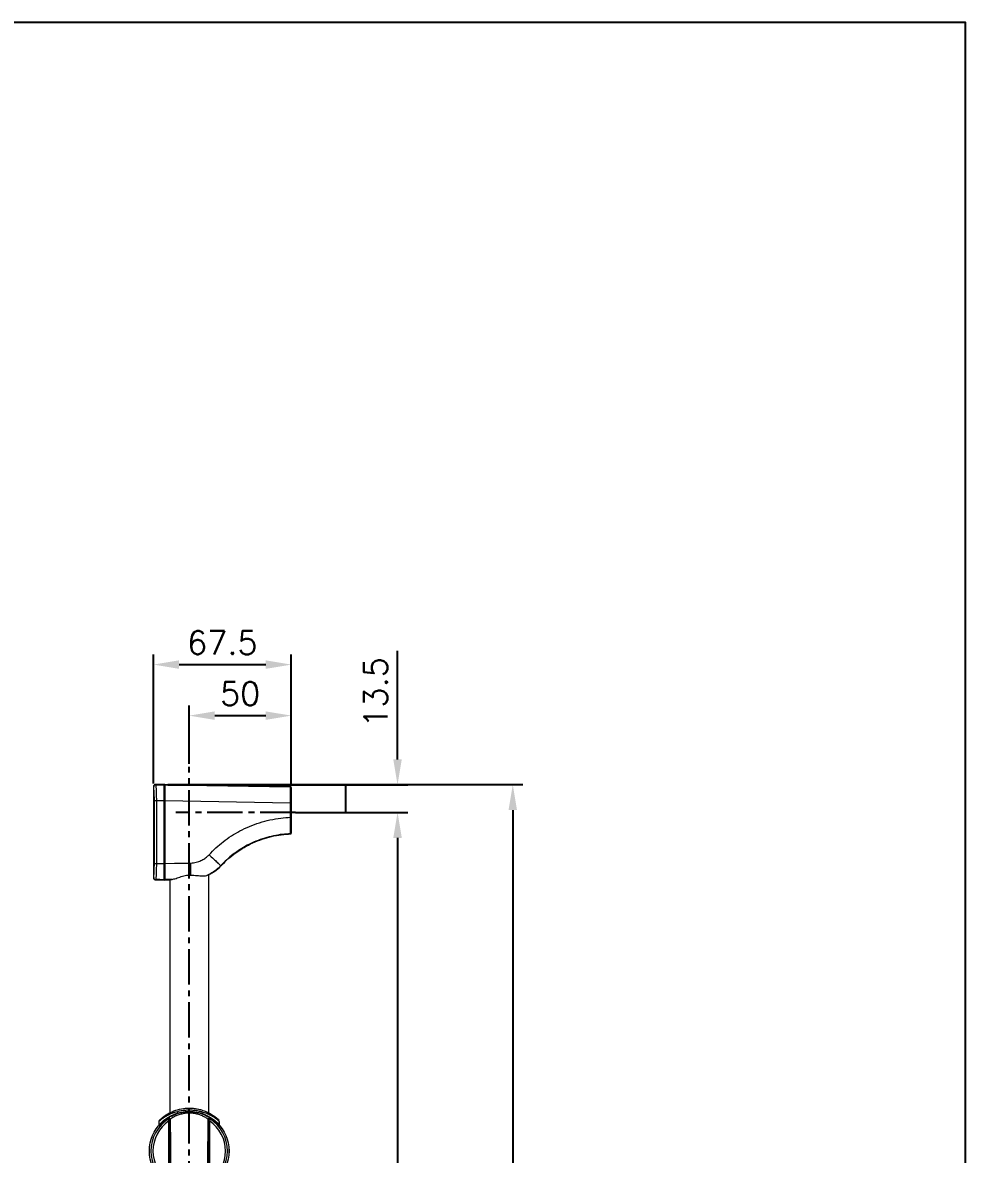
# Model space of a CAD drawing. Extents: x 300 to 1224, y -645 to 662.
# Drawn here: x 762 to 1224, y 107 to 662 of the extents above; entities that cross this region are included whole.
import ezdxf

# ---------------------------------------------------------------- set-up
doc = ezdxf.new("R2010")
doc.units = 0
doc.header["$LTSCALE"] = 23.1
doc.header["$MEASUREMENT"] = 0
doc.linetypes.add('CENTER2', pattern=[1.125, 0.75, -0.125, 0.125, -0.125])
doc.layers.get('0').update_dxf_attribs({"linetype": 'CONTINUOUS'})
doc.layers.get('Defpoints').update_dxf_attribs({"linetype": 'CONTINUOUS'})
doc.styles.get("Standard").update_dxf_attribs({"font": 'txt.shx', "bigfont": 'whgtxt.shx'})
doc.dimstyles.get("Standard").update_dxf_attribs({"dimtxt": 2.5, "dimasz": 0.18, "dimexe": 0.18, "dimexo": 0.0625, "dimgap": 0.09, "dimtad": 0, "dimtih": 1, "dimtoh": 1, "dimdec": 4, "dimzin": 0, "dimdsep": 46, "dimtxsty": 'Standard', "dimcen": 0.09, "dimadec": 0, "dimazin": 0, "dimtp": 0.001, "dimtm": 0.001, "dimtfac": 1, "dimtdec": 4, "dimtofl": 0, "dimtmove": 0, "dimatfit": 0, "dimfxl": 0, "dimtolj": 1, "dimtzin": 0, "dimarcsym": 0})

# ---------------------------------------------------------------- blocks, each defined once
blk = doc.blocks.new('*D3')
at = {"color": 2, "lineweight": -2, "transparency": 16777216}
for p, q in [((833.04, 288.63), (1007.11, 288.63)), ((1002.11, 276.13), (1002.11, -405.57)), ((833.04, -418.07), (1007.11, -418.07))]:
    blk.add_line(p, q, dxfattribs=at)
at = {"color": 2, "transparency": 16777216}
for points in [[(1000.03, 276.13), (1004.19, 276.13), (1002.11, 288.63)], [(1000.03, -405.57), (1004.19, -405.57), (1002.11, -418.07)]]:
    blk.add_solid(points, dxfattribs=at)
at = {"layer": 'Defpoints', "color": 0, "transparency": 16777216}
for p in [(831.54, 288.63), (831.54, -418.07), (1002.11, -418.07)]:
    blk.add_point(p, dxfattribs=at)
at = {"color": 2, "transparency": 16777216, "insert": (991.36, -64.72), "char_height": 11.5, "attachment_point": 5, "rotation": 90}
blk.add_mtext('\\A1;707', dxfattribs=at)
blk = doc.blocks.new('*D4')
at = {"color": 2, "lineweight": -2, "transparency": 16777216}
for p, q in [((895.7, 274.98), (950.64, 274.98)), ((945.64, 262.48), (945.64, -392.52)), ((895.7, -405.02), (950.64, -405.02))]:
    blk.add_line(p, q, dxfattribs=at)
at = {"color": 2, "transparency": 16777216}
for points in [[(943.55, 262.48), (947.72, 262.48), (945.64, 274.98)], [(943.55, -392.52), (947.72, -392.52), (945.64, -405.02)]]:
    blk.add_solid(points, dxfattribs=at)
at = {"layer": 'Defpoints', "color": 0, "transparency": 16777216}
for p in [(894.2, 274.98), (894.2, -405.02), (945.64, -405.02)]:
    blk.add_point(p, dxfattribs=at)
at = {"color": 2, "transparency": 16777216, "insert": (934.89, -65.02), "char_height": 11.5, "attachment_point": 5, "rotation": 90}
blk.add_mtext('\\A1;680', dxfattribs=at)
blk = doc.blocks.new('*D5')
at = {"color": 2, "lineweight": -2, "transparency": 16777216}
for p, q in [((826.04, 289.14), (826.04, 352.41)), ((893.54, 288.65), (893.54, 352.41)), ((838.54, 347.41), (881.04, 347.41))]:
    blk.add_line(p, q, dxfattribs=at)
at = {"color": 2, "transparency": 16777216}
for points in [[(838.54, 349.5), (838.54, 345.33), (826.04, 347.41)], [(881.04, 349.5), (881.04, 345.33), (893.54, 347.41)]]:
    blk.add_solid(points, dxfattribs=at)
at = {"layer": 'Defpoints', "color": 0, "transparency": 16777216}
for p in [(893.54, 347.41), (826.04, 287.64), (893.54, 287.15)]:
    blk.add_point(p, dxfattribs=at)
at = {"color": 2, "transparency": 16777216, "insert": (859.79, 358.16), "char_height": 11.5, "attachment_point": 5}
blk.add_mtext('\\A1;67.5', dxfattribs=at)
blk = doc.blocks.new('*D6')
at = {"color": 2, "lineweight": -2, "transparency": 16777216}
for p, q in [((843.54, 298.77), (843.54, 327.41)), ((893.54, 288.65), (893.54, 327.41)), ((856.04, 322.41), (881.04, 322.41))]:
    blk.add_line(p, q, dxfattribs=at)
at = {"color": 2, "transparency": 16777216}
for points in [[(856.04, 324.49), (856.04, 320.32), (843.54, 322.41)], [(881.04, 324.49), (881.04, 320.32), (893.54, 322.41)]]:
    blk.add_solid(points, dxfattribs=at)
at = {"layer": 'Defpoints', "color": 0, "transparency": 16777216}
for p in [(893.54, 322.41), (843.54, 297.27), (893.54, 287.15)]:
    blk.add_point(p, dxfattribs=at)
at = {"color": 2, "transparency": 16777216, "insert": (868.54, 333.16), "char_height": 11.5, "attachment_point": 5}
blk.add_mtext('\\A1;50', dxfattribs=at)
blk = doc.blocks.new('*D10')
at = {"color": 2, "lineweight": -2, "transparency": 16777216}
for p, q in [((945.64, 300.98), (945.64, 354.14)), ((833.04, 288.48), (950.64, 288.48)), ((897.2, 274.98), (950.64, 274.98)), ((945.64, 262.48), (945.64, 249.98))]:
    blk.add_line(p, q, dxfattribs=at)
at = {"color": 2, "transparency": 16777216}
for points in [[(943.55, 300.98), (947.72, 300.98), (945.64, 288.48)], [(943.55, 262.48), (947.72, 262.48), (945.64, 274.98)]]:
    blk.add_solid(points, dxfattribs=at)
at = {"layer": 'Defpoints', "color": 0, "transparency": 16777216}
for p in [(831.54, 288.48), (945.64, 288.48), (895.7, 274.98)]:
    blk.add_point(p, dxfattribs=at)
at = {"color": 2, "transparency": 16777216, "insert": (934.89, 333.81), "char_height": 11.5, "attachment_point": 5, "rotation": 90}
blk.add_mtext('\\A1;13.5', dxfattribs=at)
blk = doc.blocks.new('A$C20884C94')
at = {"color": 7, "linetype": 'Continuous', "lineweight": 15}
for p, q in [((23.92, 705.79), (23.92, 661.06)), ((28.11, 706.84), (24.9, 706.79)), ((29.11, 706.82), (28.71, 706.81)), ((29.11, 706.82), (28.71, 706.81)), ((28.71, 706.81), (28.71, 706.81)), ((29.11, 706.7), (29.11, 706.82)), ((29.11, 706.82), (29.11, 706.82)), ((91.12, 705.69), (29.42, 706.77)), ((29.42, 706.77), (29.42, 706.61)), ((29.42, 706.61), (91.12, 705.59)), ((91.42, 705.39), (91.42, 705.29)), ((29.11, 668.01), (29.11, 698.84)), ((24.34, 668.09), (24.34, 698.76)), ((25.32, 698.77), (25.32, 668.07)), ((29.42, 698.75), (29.42, 668.09)), ((91.12, 697.72), (29.42, 698.75)), ((91.12, 690.71), (91.12, 697.72)), ((91.42, 697.71), (91.42, 690.71)), ((91.13, 682.59), (91.13, 682.66)), ((56.86, 667.01), (56.86, 667.01)), ((24.9, 660.06), (29.11, 659.98)), ((29.42, 660.44), (29.42, 660.28)), ((32.98, 660.28), (29.42, 660.22)), ((29.42, 660.07), (31.46, 660.1)), ((31.42, 660.11), (31.59, 660.13)), ((31.87, 660.01), (31.87, 545.85)), ((50.97, 545.87), (50.97, 662.53)), ((26.52, 541.59), (26.52, 539.77)), ((31.45, 541.89), (31.95, 541.89)), ((31.45, 512.48), (31.45, 541.89)), ((31.95, 541.89), (31.95, 512.48)), ((32.27, 542.43), (32.24, 542.75)), ((50.6, 542.75), (50.57, 542.43)), ((50.89, 541.89), (51.38, 541.89)), ((50.89, 512.48), (50.89, 541.89)), ((51.38, 541.89), (51.38, 512.48)), ((56.26, 541.9), (56.22, 542)), ((56.32, 539.77), (56.32, 541.57))]:
    blk.add_line(p, q, dxfattribs=at)
at = {"color": 8, "linetype": 'Continuous', "lineweight": 15}
for p, q in [((24.9, 706.79), (24.99, 706.63)), ((28.11, 706.82), (28.11, 706.84)), ((91.12, 705.59), (91.12, 705.69)), ((56.95, 666.92), (56.86, 667.01)), ((29.11, 659.98), (29.11, 660.14))]:
    blk.add_line(p, q, dxfattribs=at)
at = {"color": 7, "linetype": 'Continuous', "lineweight": 15, "flags": 128}
for points in [[(24.99, 706.63), (27.02, 706.67), (29.11, 706.7)], [(29.11, 698.84), (27.02, 698.8), (25.32, 698.77)], [(25.32, 668.07), (27.02, 668.04), (29.11, 668.01)], [(29.42, 668.09), (34.13, 668.17), (42.05, 668.3)], [(29.11, 660.14), (27.02, 660.18), (24.99, 660.21)]]:
    blk.add_lwpolyline(points, dxfattribs=at)
at = {"color": 8, "linetype": 'Continuous', "lineweight": 15, "flags": 128}
blk.add_lwpolyline([(28.22, 706.8), (28.17, 706.81), (28.11, 706.82)], dxfattribs=at)
at = {"color": 7, "linetype": 'Continuous', "lineweight": 15}
for radius in [19.5, 19.49, 19.49]:
    blk.add_circle((41.42, 527.19), radius, dxfattribs=at)
for centre, radius, start, end in [((25.01, 705.63), 1, 91.0867, 179.8526), ((28.12, 706.54), 0.3, 65.1862, 91), ((29.12, 706.52), 0.3, 0, 91.0004), ((29.12, 706.52), 0.3, 0.0115, 91.011), ((29.12, 706.4), 0.3, 0.0473, 91.0451), ((91.12, 705.39), 0.3, 0, 89), ((91.12, 705.29), 0.3, 0.0281, 89.0294), ((29.19, 693.79), 5.05, 87.4101, 90.8761), ((25.12, 679.97), 18.8, 89.3924, 92.3795), ((91.2, 692.53), 5.19, 87.5477, 90.8046), ((91.2, 680.54), 10.17, 88.7498, 90.4103), ((91.12, 682.96), 0.3, 272.0704, 359.9722), ((91.12, 682.86), 0.3, 273.5365, 0), ((25.12, 686.87), 18.8, 267.6205, 270.6076), ((29.19, 673.05), 5.05, 269.1239, 272.5899), ((25.01, 661.21), 1, 180.1474, 268.9133), ((29.12, 660.44), 0.3, 268.9549, 359.9527), ((29.12, 660.28), 0.3, 269, 0), ((41.42, 527.19), 18.77, 122.9371, 237.0629), ((41.42, 527.19), 17.77, 124.1216, 235.8784), ((31.48, 542.51), 0.501, 0.2233, 122.6425), ((51.35, 542.51), 0.501, 57.3575, 179.7767), ((41.42, 527.19), 17.77, 304.1216, 55.8784), ((41.42, 527.19), 18.77, 302.9371, 57.0629)]:
    blk.add_arc(centre, radius, start, end, dxfattribs=at)
for centre, start_param, end_param in [((47.44, 527.19), 2.328266, 2.344138), ((35.4, 527.19), 0.797454, 0.813327)]:
    blk.add_ellipse(centre, major_axis=(22.12, 0), ratio=0.968344, start_param=start_param, end_param=end_param, dxfattribs=at)
at = {"color": 8, "linetype": 'Continuous', "lineweight": 15}
for points, knots in [([(24.01, 705.63), (23.95, 705.74), (23.89, 705.84), (23.92, 705.79), (23.92, 705.79)], [0, 0, 0, 0, 0.990184, 1, 1, 1, 1]), ([(23.92, 661.06), (23.92, 661.06), (23.89, 661), (23.95, 661.11), (24.01, 661.21)], [0, 0, 0, 0, 0.005808, 1, 1, 1, 1]), ([(24.99, 660.21), (24.93, 660.11), (24.87, 660), (24.9, 660.06), (24.9, 660.06)], [0, 0, 0, 0, 0.997965, 1, 1, 1, 1]), ([(31.46, 660.11), (31.43, 660.11), (31.28, 660.09), (31.93, 660.17), (32.74, 660.25), (32.98, 660.28)], [0, 0, 0, 0, 0.163855, 0.742293, 1, 1, 1, 1])]:
    blk.add_open_spline(points, degree=3, knots=knots, dxfattribs=at)
at = {"color": 7, "linetype": 'Continuous', "lineweight": 15}
for points, knots in [([(24.9, 706.78), (24.8, 706.77), (24.58, 706.76), (24.29, 706.59), (24.06, 706.34), (23.95, 706.08), (23.91, 705.9), (23.92, 705.8), (23.92, 705.79)], [0, 0, 0, 0, 0.190107, 0.423568, 0.642403, 0.818527, 0.967122, 1, 1, 1, 1]), ([(24.34, 698.76), (24.34, 699.1), (24.34, 700.23), (24.29, 702.08), (24.2, 703.95), (24.09, 705.27), (24.04, 705.51), (24.01, 705.63)], [0, 0, 0, 0, 0.099114, 0.323352, 0.548474, 0.774088, 1, 1, 1, 1]), ([(24.99, 706.63), (25.02, 706.49), (25.07, 706.22), (25.17, 704.7), (25.27, 702.57), (25.31, 700.46), (25.32, 699.17), (25.32, 698.77)], [0, 0, 0, 0, 0.225292, 0.45059, 0.675844, 0.9006, 1, 1, 1, 1]), ([(28.71, 706.81), (28.65, 706.81), (28.51, 706.81), (28.33, 706.81), (28.2, 706.81), (28.12, 706.82), (28.12, 706.82), (28.11, 706.82)], [0, 0, 0, 0, 0.2142968, 0.4287283, 0.6433423, 0.8581818, 1, 1, 1, 1]), ([(28.7, 706.81), (28.68, 706.81), (28.57, 706.81), (28.4, 706.81), (28.25, 706.81), (28.17, 706.81), (28.16, 706.82), (28.16, 706.82)], [0, 0, 0, 0, 0.113674, 0.394763, 0.674917, 0.887433, 1, 1, 1, 1]), ([(29.11, 698.84), (29.11, 699.73), (29.11, 701.53), (29.11, 703.9), (29.11, 705.69), (29.11, 706.43), (29.11, 706.65), (29.11, 706.68), (29.11, 706.7)], [0, 0, 0, 0, 0.225003, 0.450009, 0.674981, 0.899943, 0.950244, 1, 1, 1, 1]), ([(29.32, 698.81), (29.32, 699.42), (29.32, 700.71), (29.32, 702.47), (29.32, 703.87), (29.32, 704.43), (29.32, 704.66), (29.32, 704.69), (29.32, 704.72)], [0, 0, 0, 0, 0.2038931, 0.4296583, 0.6554766, 0.881069, 0.9056598, 1, 1, 1, 1]), ([(29.42, 698.75), (29.42, 699.65), (29.42, 701.44), (29.42, 703.82), (29.42, 705.6), (29.42, 706.44), (29.42, 706.57), (29.42, 706.61)], [0, 0, 0, 0, 0.2248689, 0.4497394, 0.6745767, 0.8994035, 1, 1, 1, 1]), ([(29.42, 706.4), (29.42, 706.36), (29.42, 706.23), (29.42, 705.42), (29.42, 703.71), (29.42, 701.42), (29.42, 699.7), (29.42, 698.83)], [0, 0, 0, 0, 0.099995, 0.324972, 0.54996, 0.774981, 1, 1, 1, 1]), ([(91.12, 697.72), (91.12, 698.61), (91.12, 700.41), (91.13, 702.79), (91.13, 704.58), (91.12, 705.32), (91.12, 705.55), (91.12, 705.58), (91.12, 705.59)], [0, 0, 0, 0, 0.223056, 0.446115, 0.66914, 0.892153, 0.942019, 1, 1, 1, 1]), ([(91.42, 705.29), (91.42, 705.26), (91.42, 705.14), (91.42, 704.31), (91.42, 702.59), (91.42, 700.31), (91.42, 698.58), (91.42, 697.71)], [0, 0, 0, 0, 0.107768, 0.330801, 0.553846, 0.776924, 1, 1, 1, 1]), ([(51.15, 672.37), (52.24, 673.5), (54.44, 675.77), (58.11, 678.84), (62.04, 681.64), (66.33, 684.16), (70.93, 686.35), (75.86, 688.17), (81, 689.53), (86.12, 690.42), (89.52, 690.61), (91.12, 690.71)], [0, 0, 0, 0, 0.104493, 0.209704, 0.31718, 0.425442, 0.539935, 0.655383, 0.77388, 0.89344, 1, 1, 1, 1]), ([(91.13, 682.66), (91.13, 682.79), (91.13, 683.04), (91.13, 684.53), (91.13, 686.64), (91.13, 688.55), (91.12, 689.93), (91.12, 690.42), (91.12, 690.71)], [0, 0, 0, 0, 0.219873, 0.439747, 0.659601, 0.879541, 0.928784, 1, 1, 1, 1]), ([(91.42, 690.71), (91.42, 690.23), (91.42, 688.9), (91.42, 686.79), (91.42, 684.76), (91.42, 683.33), (91.42, 683.08), (91.42, 682.96)], [0, 0, 0, 0, 0.120354, 0.340324, 0.560204, 0.780103, 1, 1, 1, 1]), ([(91.13, 682.66), (89.79, 682.58), (86.97, 682.41), (82.71, 681.69), (78.34, 680.57), (74.03, 679.02), (68.79, 676.56), (64.02, 673.5), (59.78, 670), (57.83, 668.01), (56.86, 667.01)], [0, 0, 0, 0, 0.103792, 0.219276, 0.334759, 0.454267, 0.573774, 0.78378, 0.89189, 1, 1, 1, 1]), ([(42.05, 668.3), (42.57, 668.33), (43.97, 668.4), (46.05, 668.94), (48.16, 669.92), (49.83, 671.06), (50.74, 671.97), (51.15, 672.37)], [0, 0, 0, 0, 0.15135, 0.412764, 0.622544, 0.832331, 1, 1, 1, 1]), ([(51.15, 672.37), (51.88, 671.69), (53.33, 670.33), (55.19, 668.6), (56.51, 667.35), (56.74, 667.13), (56.86, 667.01)], [0, 0, 0, 0, 0.249654, 0.499319, 0.751719, 1, 1, 1, 1]), ([(24.01, 661.21), (24.02, 661.25), (24.06, 661.36), (24.14, 662.11), (24.24, 663.66), (24.32, 665.73), (24.34, 667.3), (24.34, 668.09)], [0, 0, 0, 0, 0.1027647, 0.3282693, 0.5527554, 0.7765089, 1, 1, 1, 1]), ([(25.32, 668.07), (25.32, 667.18), (25.3, 665.39), (25.22, 663.02), (25.12, 661.24), (25.04, 660.39), (25, 660.25), (24.99, 660.21)], [0, 0, 0, 0, 0.224103, 0.448179, 0.672543, 0.897535, 1, 1, 1, 1]), ([(29.11, 660.14), (29.11, 660.28), (29.11, 660.56), (29.11, 662.07), (29.11, 664.2), (29.11, 666.13), (29.11, 667.41), (29.11, 667.81), (29.11, 668.01)], [0, 0, 0, 0, 0.225003, 0.450009, 0.674981, 0.899943, 0.950244, 1, 1, 1, 1]), ([(29.32, 663.52), (29.32, 664.01), (29.32, 664.99), (29.32, 666.37), (29.32, 667.39), (29.32, 667.75), (29.32, 668.04)], [0, 0, 0, 0, 0.395408, 0.790535, 0.833606, 1, 1, 1, 1]), ([(29.42, 660.22), (29.42, 660.36), (29.42, 660.64), (29.42, 662.15), (29.42, 664.28), (29.42, 666.39), (29.42, 667.69), (29.42, 668.09)], [0, 0, 0, 0, 0.2248699, 0.4497412, 0.6745795, 0.8994071, 1, 1, 1, 1]), ([(29.42, 668.01), (29.42, 667.63), (29.42, 666.39), (29.42, 664.35), (29.42, 662.3), (29.42, 660.85), (29.42, 660.58), (29.42, 660.44)], [0, 0, 0, 0, 0.099995, 0.324972, 0.54996, 0.774981, 1, 1, 1, 1]), ([(42.05, 668.3), (42.07, 667.3), (42.09, 665.3), (42.1, 663.4), (42.1, 662.58), (42.1, 662.44)], [0, 0, 0, 0, 0.452667, 0.905335, 1, 1, 1, 1]), ([(56.86, 667.01), (56.19, 666.36), (54.88, 665.06), (52.61, 663.44), (50.95, 662.62), (50.12, 662.21)], [0, 0, 0, 0, 0.334656, 0.664337, 1, 1, 1, 1]), ([(51.45, 662.82), (52.25, 663.23), (54.3, 664.29), (55.95, 665.92), (56.95, 666.92)], [0, 0, 0, 0, 0.388928, 1, 1, 1, 1]), ([(23.93, 661.06), (23.93, 660.96), (23.94, 660.75), (24.1, 660.45), (24.36, 660.2), (24.66, 660.07), (24.84, 660.07), (24.9, 660.07)], [0, 0, 0, 0, 0.183408, 0.405668, 0.637233, 0.888612, 1, 1, 1, 1]), ([(31.64, 660.4), (31.64, 660.39), (31.65, 660.34), (31.62, 660.27), (31.58, 660.21), (31.53, 660.16), (31.49, 660.14), (31.46, 660.13), (31.46, 660.12)], [0, 0, 0, 0, 0.120916, 0.388779, 0.607835, 0.793077, 0.946912, 1, 1, 1, 1]), ([(31.74, 660.14), (31.85, 660.16), (32.12, 660.19), (32.59, 660.24), (32.98, 660.28), (33.02, 660.28)], [0, 0, 0, 0, 0.387976, 0.944732, 1, 1, 1, 1]), ([(32.98, 660.28), (33.6, 660.42), (34.84, 660.7), (37.3, 661.67), (39.39, 662.24), (41, 662.44), (41.69, 662.44), (42.1, 662.44)], [0, 0, 0, 0, 0.280323, 0.556005, 0.814113, 0.887436, 1, 1, 1, 1]), ([(42.1, 662.44), (43.21, 662.37), (44.54, 662.28), (46.77, 662.04), (48.58, 661.87), (49.67, 662.11), (50.12, 662.21)], [0, 0, 0, 0, 0.340644, 0.408368, 0.759006, 1, 1, 1, 1]), ([(50.12, 662.21), (50.68, 662.42), (51.32, 662.66), (51.37, 662.69), (51.38, 662.69)], [0, 0, 0, 0, 0.8851548, 1, 1, 1, 1]), ([(56.32, 541.57), (56.25, 541.63), (56.12, 541.74), (55.33, 542.41), (54.06, 543.38), (52.12, 544.59), (49.52, 545.75), (47.26, 546.47), (45, 546.94), (42.88, 547.17), (40.69, 547.21), (37.89, 546.99), (35.21, 546.39), (32.84, 545.54), (31.1, 544.75), (29.52, 543.85), (28.22, 542.97), (27.27, 542.22), (26.73, 541.76), (26.51, 541.56), (26.54, 541.59), (26.55, 541.59)], [0, 0, 0, 0, 0.069098, 0.11622, 0.16466, 0.261788, 0.320251, 0.380734, 0.4248, 0.470056, 0.51423, 0.559751, 0.645049, 0.691097, 0.738121, 0.792067, 0.847353, 0.896309, 0.946729, 0.986359, 1, 1, 1, 1]), ([(31.44, 543.15), (30.65, 542.62), (29.36, 541.75), (28.1, 540.61), (27.29, 539.81), (26.8, 539.29), (26.67, 539.2), (26.91, 539.55), (27.49, 540.26), (28.36, 541.19), (29.5, 542.22), (30.9, 543.28), (32.56, 544.28), (34.48, 545.18), (36.63, 545.89), (38.98, 546.35), (41.43, 546.51), (43.89, 546.35), (46.24, 545.88), (48.39, 545.16), (50.3, 544.27), (51.96, 543.26), (53.35, 542.21), (54.49, 541.18), (55.35, 540.26), (55.93, 539.55), (56.16, 539.2), (56.03, 539.29), (55.54, 539.81), (54.74, 540.61), (53.47, 541.76), (52.18, 542.62), (51.39, 543.15)], [0, 0, 0, 0, 0.050541, 0.082579, 0.114302, 0.145977, 0.177563, 0.209048, 0.240807, 0.272598, 0.304726, 0.336894, 0.369357, 0.40187, 0.434575, 0.467418, 0.50014, 0.533082, 0.565846, 0.598577, 0.631198, 0.663431, 0.695577, 0.727604, 0.759269, 0.791066, 0.822621, 0.854128, 0.885847, 0.917556, 0.949643, 1, 1, 1, 1]), ([(26.85, 542.31), (26.84, 542.31), (26.81, 542.28), (27.03, 542.48), (27.56, 542.97), (28.49, 543.76), (29.76, 544.68), (31.77, 545.91), (34.65, 547.19), (37.95, 547.98), (40.7, 548.21), (42.83, 548.18), (44.91, 547.93), (47.11, 547.45), (49.33, 546.69), (51.88, 545.48), (53.78, 544.2), (55.04, 543.18), (55.82, 542.48), (55.94, 542.36), (56.01, 542.29)], [0, 0, 0, 0, 0.0132325, 0.0522426, 0.1009733, 0.1498042, 0.204392, 0.2590027, 0.3528121, 0.4394171, 0.4850253, 0.5306282, 0.5759954, 0.6213832, 0.6814948, 0.7416667, 0.8388603, 0.8859379, 0.9329393, 1, 1, 1, 1]), ([(50.68, 542.8), (50.66, 542.82), (50.42, 542.99), (49.92, 543.31), (48.91, 543.91), (47.5, 544.58), (45.62, 545.23), (43.57, 545.65), (41.43, 545.79), (39.29, 545.65), (37.25, 545.23), (35.36, 544.59), (33.69, 543.78), (32.65, 543.17), (32.22, 542.84), (32.21, 542.84)], [0, 0, 0, 0, 0.004572, 0.054241, 0.104138, 0.203965, 0.303508, 0.402379, 0.501455, 0.599828, 0.699025, 0.798319, 0.897945, 0.997929, 1, 1, 1, 1]), ([(26.65, 542.03), (26.61, 541.98), (26.54, 541.84), (26.53, 541.69), (26.53, 541.59)], [0, 0, 0, 0, 0.4070382, 1, 1, 1, 1]), ([(31.21, 542.94), (31.24, 542.96), (31.31, 543.03), (31.39, 543.1), (31.44, 543.15)], [0, 0, 0, 0, 0.315944, 1, 1, 1, 1]), ([(31.45, 541.89), (31.43, 541.98), (31.39, 542.12), (31.33, 542.37), (31.29, 542.54), (31.25, 542.72), (31.22, 542.86), (31.21, 542.93), (31.21, 542.93), (31.21, 542.94)], [0, 0, 0, 0, 0.1573018, 0.2793316, 0.4993673, 0.5534879, 0.7590875, 0.9440042, 1, 1, 1, 1]), ([(31.44, 543.15), (31.47, 543.16), (31.54, 543.2), (31.67, 543.22), (31.79, 543.21), (31.92, 543.18), (32.05, 543.1), (32.18, 542.97), (32.23, 542.84), (32.24, 542.76), (32.24, 542.75)], [0, 0, 0, 0, 0.105397, 0.211651, 0.303944, 0.389071, 0.514775, 0.699551, 0.968576, 1, 1, 1, 1]), ([(31.99, 542.52), (31.98, 542.52), (31.98, 542.51), (31.97, 542.46), (31.96, 542.34), (31.95, 542.15), (31.95, 541.98), (31.95, 541.89)], [0, 0, 0, 0, 0.051953, 0.226215, 0.427352, 0.707065, 1, 1, 1, 1]), ([(32.6, 511.3), (32.58, 512.71), (32.51, 518.58), (32.4, 528.96), (32.31, 537.94), (32.27, 542.43)], [0, 0, 0, 0, 0.136162, 0.568005, 1, 1, 1, 1]), ([(50.57, 542.43), (50.55, 540.87), (50.5, 534.89), (50.4, 524.5), (50.29, 515.7), (50.24, 511.3)], [0, 0, 0, 0, 0.149907, 0.57488, 1, 1, 1, 1]), ([(50.6, 542.75), (50.62, 542.83), (50.65, 542.95), (50.78, 543.09), (50.91, 543.17), (51.03, 543.21), (51.16, 543.22), (51.28, 543.2), (51.35, 543.17), (51.39, 543.15), (51.39, 543.15)], [0, 0, 0, 0, 0.295109, 0.466543, 0.594589, 0.691436, 0.788869, 0.874412, 0.985374, 1, 1, 1, 1]), ([(50.89, 541.89), (50.89, 541.96), (50.88, 542.09), (50.88, 542.26), (50.87, 542.4), (50.86, 542.49), (50.85, 542.51), (50.85, 542.52)], [0, 0, 0, 0, 0.221491, 0.448738, 0.643216, 0.821283, 1, 1, 1, 1]), ([(51.62, 542.94), (51.62, 542.92), (51.62, 542.9), (51.6, 542.74), (51.55, 542.52), (51.47, 542.22), (51.41, 542), (51.38, 541.89)], [0, 0, 0, 0, 0.191528, 0.376162, 0.570266, 0.789679, 1, 1, 1, 1]), ([(51.39, 543.15), (51.42, 543.12), (51.49, 543.06), (51.57, 542.98), (51.62, 542.94)], [0, 0, 0, 0, 0.3159438, 1, 1, 1, 1]), ([(56.01, 542.29), (56.01, 542.29), (56, 542.3), (55.7, 542.58), (55.42, 542.83)], [0, 0, 0, 0, 0.11069, 1, 1, 1, 1]), ([(56.95, 538.98), (56.95, 538.98), (56.95, 538.98), (56.94, 538.98), (56.94, 538.99)], [0, 0, 0, 0, 0.668761, 1, 1, 1, 1])]:
    blk.add_open_spline(points, degree=3, knots=knots, dxfattribs=at)
blk.add_open_spline([(56.95, 666.92), (58.09, 668.07), (60.36, 670.38), (64.17, 673.39), (68.24, 676.03), (72.56, 678.25), (77.07, 680.05), (81.74, 681.37), (86.52, 682.27), (89.75, 682.47), (91.36, 682.56)], degree=3, dxfattribs=at)

msp = doc.modelspace()

# ---------------------------------------------------------------- linework, layer by layer
at = {"color": 1, "linetype": 'CENTER2'}
for p, q in [((843.54, -433.05), (843.54, 297.27)), ((895.7, 274.98), (837.01, 274.98))]:
    msp.add_line(p, q, dxfattribs=at)
msp.add_line((920.07, 288.63), (920.07, 275.13))
msp.add_lwpolyline([(299.91, 662.01), (299.91, -644.79), (1223.91, -644.79), (1223.91, 662.01)], close=True)

# ---------------------------------------------------------------- block references
msp.add_blockref('A$C20884C94', (802.12, -418.14))

# ---------------------------------------------------------------- dimensions: what is measured, and where the dimension line sits
for base, p1, override, picture, middle in [((893.54, 347.41), (826.04, 287.64), {"dimscale": 5, "dimtxt": 2.3, "dimasz": 2.5, "dimexe": 1, "dimexo": 0.3, "dimgap": 1, "dimtad": 1, "dimtih": 0, "dimtoh": 0, "dimdec": 1, "dimcen": 0, "dimclrd": 2, "dimclre": 2, "dimclrt": 2, "dimtp": 0.1, "dimtm": 0, "dimtfac": 0.5, "dimtdec": 2, "dimatfit": 3}, '*D5', (859.79, 358.16)), ((893.54, 322.41), (843.54, 297.27), {"dimscale": 5, "dimtxt": 2.3, "dimasz": 2.5, "dimexe": 1, "dimexo": 0.3, "dimgap": 1, "dimtad": 1, "dimtih": 0, "dimtoh": 0, "dimdec": 0, "dimcen": 0, "dimclrd": 2, "dimclre": 2, "dimclrt": 2, "dimtp": 0.1, "dimtm": 0, "dimtfac": 0.5, "dimtdec": 2, "dimatfit": 3}, '*D6', (868.54, 333.16))]:
    dim = msp.add_linear_dim(base=base, p1=p1, p2=(893.54, 287.15), dimstyle='Standard', override=override)
    dim.commit()
    dim.dimension.update_dxf_attribs({"geometry": picture, "text_midpoint": middle})
dim = msp.add_linear_dim(base=(945.64, 288.48), p1=(895.7, 274.98), p2=(831.54, 288.48), angle=90, dimstyle='Standard', override={"dimscale": 5, "dimtxt": 2.3, "dimasz": 2.5, "dimexe": 1, "dimexo": 0.3, "dimgap": 1, "dimtad": 1, "dimtih": 0, "dimtoh": 0, "dimdec": 1, "dimcen": 0, "dimclrd": 2, "dimclre": 2, "dimclrt": 2, "dimtp": 0.1, "dimtm": 0, "dimtfac": 0.5, "dimtdec": 2, "dimatfit": 3})
dim.commit()
dim.dimension.update_dxf_attribs({"geometry": '*D10', "text_midpoint": (934.89, 333.81)})
for base, p1, p2, picture, middle in [((1002.11, -418.07), (831.54, 288.63), (831.54, -418.07), '*D3', (1002.11, -64.72)), ((945.64, -405.02), (894.2, 274.98), (894.2, -405.02), '*D4', (945.64, -65.02))]:
    dim = msp.add_linear_dim(base=base, p1=p1, p2=p2, angle=90, dimstyle='Standard', override={"dimscale": 5, "dimtxt": 2.3, "dimasz": 2.5, "dimexe": 1, "dimexo": 0.3, "dimgap": 1, "dimtad": 1, "dimtih": 0, "dimtoh": 0, "dimdec": 0, "dimcen": 0, "dimclrd": 2, "dimclre": 2, "dimclrt": 2, "dimtp": 0.1, "dimtm": 0, "dimtfac": 0.5, "dimtdec": 2, "dimatfit": 3})
    dim.commit()
    dim.dimension.update_dxf_attribs({"geometry": picture, "text_midpoint": middle, "dimtype": 160})

doc.saveas('drawing.dxf')
